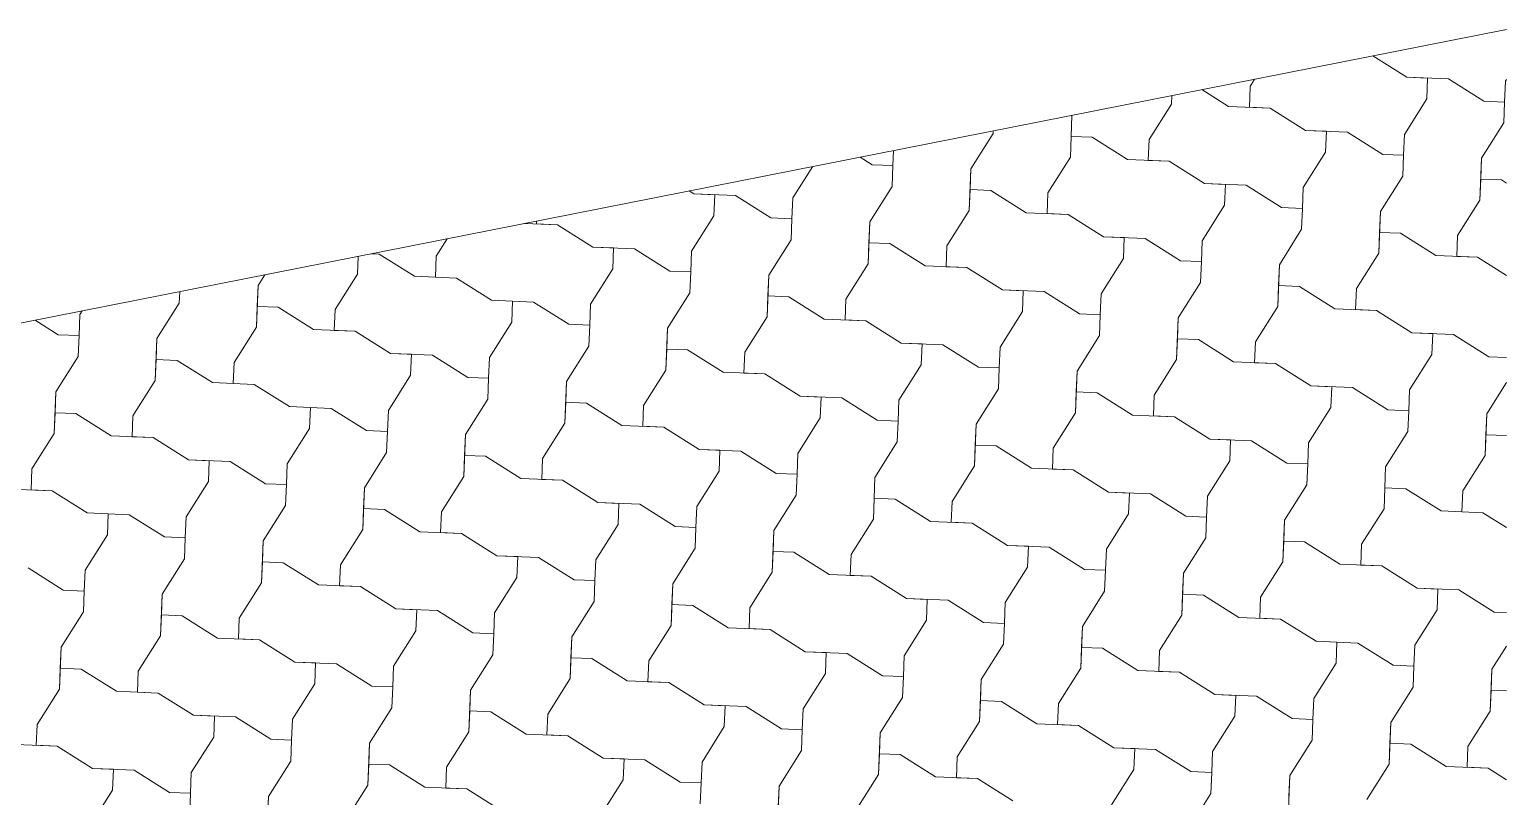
# Model space of a CAD drawing. Header units: metres. Extents: x -111189 to -108577, y -72951 to -72647.
# Drawn here: x -110662.089 to -110660.26, y -72940.274 to -72939.325 of the extents above; entities that cross this region are included whole.
import ezdxf

# ---------------------------------------------------------------- set-up
doc = ezdxf.new("R2010")
doc.units = ezdxf.units.M
doc.header["$MEASUREMENT"] = 0
doc.set_wipeout_variables(frame=1)
doc.linetypes.add('Dot & Dashed', pattern=[0.670278, 0.3175, -0.176389, 0, -0.176389])
doc.linetypes.add('Wipeout_Contour', pattern=[1, 0, -1])
doc.layers.add('Muro Não Confinante - MNC1_1_0', color=7, linetype='Continuous')
doc.layers.add('Muro Não Confinante - MNC1_1_02 - PASSEIOS', color=7, linetype='Continuous')

# ---------------------------------------------------------------- blocks, each defined once
blk = doc.blocks.new('*X143', base_point=(-110694.4627, -72968.689))
at = {"layer": 'Muro Não Confinante - MNC1_1_02 - PASSEIOS', "color": 253, "linetype": 'Continuous', "lineweight": 9, "ltscale": 1000}
for p, q in [((-110660.4252, -72939.3572), (-110660.3834, -72939.3835)), ((-110660.4252, -72939.3572), (-110660.3834, -72939.3835)), ((-110660.5772, -72939.3948), (-110660.5717, -72939.3861)), ((-110660.5772, -72939.3948), (-110660.5717, -72939.3861)), ((-110660.3834, -72939.3835), (-110660.3576, -72939.3845)), ((-110660.3834, -72939.3835), (-110660.3317, -72939.3856)), ((-110660.3586, -72939.4104), (-110660.3576, -72939.3845)), ((-110660.3317, -72939.3856), (-110660.2879, -72939.4132)), ((-110660.261, -72939.3884), (-110660.2621, -72939.4142)), ((-110660.261, -72939.3884), (-110660.2599, -72939.3865)), ((-110660.6748, -72939.4168), (-110660.6743, -72939.4063)), ((-110660.6748, -72939.4168), (-110660.6743, -72939.4063)), ((-110660.6369, -72939.3989), (-110660.6041, -72939.4196)), ((-110660.5772, -72939.3948), (-110660.5782, -72939.4207)), ((-110660.5772, -72939.3948), (-110660.5782, -72939.4207)), ((-110660.7024, -72939.4606), (-110660.6748, -72939.4168)), ((-110660.7024, -72939.4606), (-110660.6748, -72939.4168)), ((-110660.6041, -72939.4196), (-110660.5524, -72939.4217)), ((-110660.5524, -72939.4217), (-110660.5782, -72939.4207)), ((-110660.5524, -72939.4217), (-110660.5086, -72939.4493)), ((-110660.5524, -72939.4217), (-110660.5086, -72939.4493)), ((-110660.3862, -72939.4542), (-110660.3586, -72939.4104)), ((-110660.2879, -72939.4132), (-110660.2621, -72939.4142)), ((-110660.2631, -72939.4401), (-110660.2621, -72939.4142)), ((-110660.2631, -72939.4401), (-110660.2621, -72939.4142)), ((-110660.7999, -72939.4826), (-110660.7979, -72939.4309)), ((-110660.7979, -72939.4309), (-110660.7989, -72939.4568)), ((-110660.7979, -72939.4309), (-110660.7978, -72939.4307)), ((-110660.7979, -72939.4309), (-110660.7978, -72939.4307)), ((-110660.2907, -72939.4838), (-110660.2631, -72939.4401)), ((-110660.2907, -72939.4838), (-110660.2631, -72939.4401)), ((-110660.9231, -72939.4967), (-110660.8954, -72939.453)), ((-110660.9231, -72939.4967), (-110660.8954, -72939.453)), ((-110660.8954, -72939.453), (-110660.8953, -72939.45)), ((-110660.8954, -72939.453), (-110660.8953, -72939.45)), ((-110660.7999, -72939.4826), (-110660.7989, -72939.4568)), ((-110660.773, -72939.4578), (-110660.7989, -72939.4568)), ((-110660.773, -72939.4578), (-110660.7293, -72939.4854)), ((-110660.7024, -72939.4606), (-110660.7034, -72939.4865)), ((-110660.7024, -72939.4606), (-110660.7034, -72939.4865)), ((-110660.5086, -72939.4493), (-110660.4827, -72939.4503)), ((-110660.5086, -72939.4493), (-110660.4569, -72939.4514)), ((-110660.4838, -72939.4762), (-110660.4827, -72939.4503)), ((-110660.4569, -72939.4514), (-110660.4131, -72939.479)), ((-110660.3862, -72939.4542), (-110660.3873, -72939.48)), ((-110661.0602, -72939.4825), (-110661.0454, -72939.4919)), ((-110661.0188, -72939.4744), (-110661.0196, -72939.4929)), ((-110660.8276, -72939.5264), (-110660.7999, -72939.4826)), ((-110660.8276, -72939.5264), (-110660.7999, -72939.4826)), ((-110660.5114, -72939.52), (-110660.4838, -72939.4762)), ((-110660.4131, -72939.479), (-110660.3873, -72939.48)), ((-110660.3883, -72939.5059), (-110660.3873, -72939.48)), ((-110660.3883, -72939.5059), (-110660.3873, -72939.48)), ((-110661.1437, -72939.5328), (-110661.1193, -72939.4942)), ((-110661.0454, -72939.4919), (-110661.0196, -72939.4929)), ((-110661.0206, -72939.5188), (-110661.0196, -72939.4929)), ((-110661.0206, -72939.5188), (-110661.0196, -72939.4929)), ((-110660.9251, -72939.5484), (-110660.9231, -72939.4967)), ((-110660.9231, -72939.4967), (-110660.9241, -72939.5226)), ((-110660.7293, -72939.4854), (-110660.6776, -72939.4875)), ((-110660.6776, -72939.4875), (-110660.7034, -72939.4865)), ((-110660.6776, -72939.4875), (-110660.6338, -72939.5151)), ((-110660.6776, -72939.4875), (-110660.6338, -72939.5151)), ((-110660.2928, -72939.5356), (-110660.2907, -72939.4838)), ((-110660.2907, -72939.4838), (-110660.2918, -72939.5097)), ((-110661.0482, -72939.5625), (-110661.0206, -72939.5188)), ((-110661.0482, -72939.5625), (-110661.0206, -72939.5188)), ((-110660.6338, -72939.5151), (-110660.6079, -72939.5161)), ((-110660.6338, -72939.5151), (-110660.5821, -72939.5172)), ((-110660.6089, -72939.542), (-110660.6079, -72939.5161)), ((-110660.5821, -72939.5172), (-110660.5383, -72939.5448)), ((-110660.4159, -72939.5497), (-110660.3883, -72939.5059)), ((-110660.4159, -72939.5497), (-110660.3883, -72939.5059)), ((-110660.2928, -72939.5356), (-110660.2918, -72939.5097)), ((-110660.2659, -72939.5107), (-110660.2918, -72939.5097)), ((-110660.2659, -72939.5107), (-110660.2599, -72939.5145)), ((-110661.2719, -72939.5243), (-110661.2661, -72939.528)), ((-110661.2719, -72939.5243), (-110661.2661, -72939.528)), ((-110661.2661, -72939.528), (-110661.2402, -72939.529)), ((-110661.2661, -72939.528), (-110661.2144, -72939.53)), ((-110661.2413, -72939.5549), (-110661.2402, -72939.529)), ((-110661.2144, -72939.53), (-110661.1706, -72939.5577)), ((-110661.1437, -72939.5328), (-110661.1448, -72939.5587)), ((-110660.9251, -72939.5484), (-110660.9241, -72939.5226)), ((-110660.8982, -72939.5236), (-110660.9241, -72939.5226)), ((-110660.8982, -72939.5236), (-110660.8545, -72939.5512)), ((-110660.8276, -72939.5264), (-110660.8286, -72939.5523)), ((-110660.8276, -72939.5264), (-110660.8286, -72939.5523)), ((-110660.5114, -72939.52), (-110660.5124, -72939.5458)), ((-110660.3204, -72939.5793), (-110660.2928, -72939.5356)), ((-110660.3204, -72939.5793), (-110660.2928, -72939.5356)), ((-110661.2689, -72939.5987), (-110661.2413, -72939.5549)), ((-110660.9527, -72939.5922), (-110660.9251, -72939.5484)), ((-110660.9527, -72939.5922), (-110660.9251, -72939.5484)), ((-110660.8545, -72939.5512), (-110660.8027, -72939.5533)), ((-110660.8027, -72939.5533), (-110660.8286, -72939.5523)), ((-110660.8027, -72939.5533), (-110660.759, -72939.5809)), ((-110660.8027, -72939.5533), (-110660.759, -72939.5809)), ((-110660.6366, -72939.5858), (-110660.6089, -72939.542)), ((-110660.5383, -72939.5448), (-110660.5124, -72939.5458)), ((-110660.5135, -72939.5717), (-110660.5124, -72939.5458)), ((-110660.5135, -72939.5717), (-110660.5124, -72939.5458)), ((-110660.418, -72939.6014), (-110660.4159, -72939.5497)), ((-110660.4159, -72939.5497), (-110660.4169, -72939.5755)), ((-110661.4757, -72939.5646), (-110661.4351, -72939.5662)), ((-110661.4608, -72939.5616), (-110661.4609, -72939.5651)), ((-110661.4608, -72939.5616), (-110661.4609, -72939.5651)), ((-110661.4351, -72939.5662), (-110661.4609, -72939.5651)), ((-110661.4351, -72939.5662), (-110661.3913, -72939.5938)), ((-110661.4351, -72939.5662), (-110661.3913, -72939.5938)), ((-110661.1706, -72939.5577), (-110661.1448, -72939.5587)), ((-110661.1458, -72939.5846), (-110661.1448, -72939.5587)), ((-110661.1458, -72939.5846), (-110661.1448, -72939.5587)), ((-110661.0503, -72939.6143), (-110661.0482, -72939.5625)), ((-110661.0482, -72939.5625), (-110661.0493, -72939.5884)), ((-110660.5411, -72939.6155), (-110660.5135, -72939.5717)), ((-110660.5411, -72939.6155), (-110660.5135, -72939.5717)), ((-110661.5851, -72939.6051), (-110661.5714, -72939.5835)), ((-110661.5851, -72939.6051), (-110661.5714, -72939.5835)), ((-110661.1734, -72939.6283), (-110661.1458, -72939.5846)), ((-110661.1734, -72939.6283), (-110661.1458, -72939.5846)), ((-110661.0503, -72939.6143), (-110661.0493, -72939.5884)), ((-110661.0234, -72939.5894), (-110661.0493, -72939.5884)), ((-110661.0234, -72939.5894), (-110660.9796, -72939.6171)), ((-110660.9527, -72939.5922), (-110660.9538, -72939.6181)), ((-110660.9527, -72939.5922), (-110660.9538, -72939.6181)), ((-110660.759, -72939.5809), (-110660.7331, -72939.582)), ((-110660.759, -72939.5809), (-110660.7072, -72939.583)), ((-110660.7341, -72939.6078), (-110660.7331, -72939.582)), ((-110660.7072, -72939.583), (-110660.6635, -72939.6106)), ((-110660.6366, -72939.5858), (-110660.6376, -72939.6116)), ((-110660.418, -72939.6014), (-110660.4169, -72939.5755)), ((-110660.3911, -72939.5765), (-110660.4169, -72939.5755)), ((-110660.3911, -72939.5765), (-110660.3473, -72939.6042)), ((-110660.3204, -72939.5793), (-110660.3214, -72939.6052)), ((-110660.3204, -72939.5793), (-110660.3214, -72939.6052)), ((-110661.6826, -72939.6271), (-110661.6817, -72939.6052)), ((-110661.6826, -72939.6271), (-110661.6817, -72939.6052)), ((-110661.6557, -72939.6023), (-110661.6649, -72939.6019)), ((-110661.6557, -72939.6023), (-110661.612, -72939.6299)), ((-110661.5851, -72939.6051), (-110661.5861, -72939.631)), ((-110661.5851, -72939.6051), (-110661.5861, -72939.631)), ((-110661.3913, -72939.5938), (-110661.3654, -72939.5948)), ((-110661.3913, -72939.5938), (-110661.3396, -72939.5959)), ((-110661.3664, -72939.6207), (-110661.3654, -72939.5948)), ((-110661.3396, -72939.5959), (-110661.2958, -72939.6235)), ((-110661.2689, -72939.5987), (-110661.2699, -72939.6245)), ((-110660.7618, -72939.6516), (-110660.7341, -72939.6078)), ((-110660.6635, -72939.6106), (-110660.6376, -72939.6116)), ((-110660.4456, -72939.6451), (-110660.418, -72939.6014)), ((-110660.4456, -72939.6451), (-110660.418, -72939.6014)), ((-110660.3473, -72939.6042), (-110660.2956, -72939.6062)), ((-110660.2956, -72939.6062), (-110660.3214, -72939.6052)), ((-110660.2956, -72939.6062), (-110660.2599, -72939.6288)), ((-110660.2956, -72939.6062), (-110660.2599, -72939.6288)), ((-110661.8057, -72939.6412), (-110661.7975, -72939.6281)), ((-110661.8057, -72939.6412), (-110661.7975, -72939.6281)), ((-110661.7102, -72939.6709), (-110661.6826, -72939.6271)), ((-110661.7102, -72939.6709), (-110661.6826, -72939.6271)), ((-110661.3941, -72939.6645), (-110661.3664, -72939.6207)), ((-110661.2958, -72939.6235), (-110661.2699, -72939.6245)), ((-110661.271, -72939.6504), (-110661.2699, -72939.6245)), ((-110661.271, -72939.6504), (-110661.2699, -72939.6245)), ((-110661.1755, -72939.6801), (-110661.1734, -72939.6283)), ((-110661.1734, -72939.6283), (-110661.1744, -72939.6542)), ((-110661.0779, -72939.658), (-110661.0503, -72939.6143)), ((-110661.0779, -72939.658), (-110661.0503, -72939.6143)), ((-110660.9796, -72939.6171), (-110660.9279, -72939.6191)), ((-110660.9279, -72939.6191), (-110660.9538, -72939.6181)), ((-110660.9279, -72939.6191), (-110660.8841, -72939.6467)), ((-110660.9279, -72939.6191), (-110660.8841, -72939.6467)), ((-110660.6386, -72939.6375), (-110660.6376, -72939.6116)), ((-110660.6386, -72939.6375), (-110660.6376, -72939.6116)), ((-110660.5431, -72939.6672), (-110660.5411, -72939.6155)), ((-110660.5411, -72939.6155), (-110660.5421, -72939.6413)), ((-110661.8078, -72939.6929), (-110661.8057, -72939.6412)), ((-110661.8057, -72939.6412), (-110661.8068, -72939.6671)), ((-110661.612, -72939.6299), (-110661.5602, -72939.632)), ((-110661.5602, -72939.632), (-110661.5861, -72939.631)), ((-110661.5602, -72939.632), (-110661.5165, -72939.6596)), ((-110661.5602, -72939.632), (-110661.5165, -72939.6596)), ((-110660.8841, -72939.6467), (-110660.8583, -72939.6478)), ((-110660.8841, -72939.6467), (-110660.8324, -72939.6488)), ((-110660.8593, -72939.6736), (-110660.8583, -72939.6478)), ((-110660.6663, -72939.6813), (-110660.6386, -72939.6375)), ((-110660.6663, -72939.6813), (-110660.6386, -72939.6375)), ((-110660.5431, -72939.6672), (-110660.5421, -72939.6413)), ((-110660.5163, -72939.6423), (-110660.5421, -72939.6413)), ((-110660.5163, -72939.6423), (-110660.4725, -72939.67)), ((-110660.4456, -72939.6451), (-110660.4466, -72939.671)), ((-110660.4456, -72939.6451), (-110660.4466, -72939.671)), ((-110661.9309, -72939.707), (-110661.9033, -72939.6632)), ((-110661.9309, -72939.707), (-110661.9033, -72939.6632)), ((-110661.9033, -72939.6632), (-110661.9027, -72939.6489)), ((-110661.9033, -72939.6632), (-110661.9027, -72939.6489)), ((-110661.5165, -72939.6596), (-110661.4906, -72939.6606)), ((-110661.5165, -72939.6596), (-110661.4647, -72939.6617)), ((-110661.4916, -72939.6865), (-110661.4906, -72939.6606)), ((-110661.4647, -72939.6617), (-110661.421, -72939.6893)), ((-110661.3941, -72939.6645), (-110661.3951, -72939.6903)), ((-110661.2986, -72939.6941), (-110661.271, -72939.6504)), ((-110661.2986, -72939.6941), (-110661.271, -72939.6504)), ((-110661.1755, -72939.6801), (-110661.1744, -72939.6542)), ((-110661.1486, -72939.6552), (-110661.1744, -72939.6542)), ((-110661.1486, -72939.6552), (-110661.1048, -72939.6829)), ((-110661.0779, -72939.658), (-110661.0789, -72939.6839)), ((-110661.0779, -72939.658), (-110661.0789, -72939.6839)), ((-110660.8324, -72939.6488), (-110660.7886, -72939.6764)), ((-110660.7618, -72939.6516), (-110660.7628, -72939.6774)), ((-110662.0817, -72939.6842), (-110662.0533, -72939.7022)), ((-110662.0264, -72939.6773), (-110662.0274, -72939.7032)), ((-110662.0264, -72939.6773), (-110662.0235, -72939.6727)), ((-110661.8078, -72939.6929), (-110661.8068, -72939.6671)), ((-110661.7809, -72939.6681), (-110661.8068, -72939.6671)), ((-110661.7809, -72939.6681), (-110661.7371, -72939.6957)), ((-110661.7102, -72939.6709), (-110661.7113, -72939.6968)), ((-110661.7102, -72939.6709), (-110661.7113, -72939.6968)), ((-110661.2031, -72939.7238), (-110661.1755, -72939.6801)), ((-110661.2031, -72939.7238), (-110661.1755, -72939.6801)), ((-110661.1048, -72939.6829), (-110661.0531, -72939.6849)), ((-110661.0531, -72939.6849), (-110661.0789, -72939.6839)), ((-110660.8869, -72939.7174), (-110660.8593, -72939.6736)), ((-110660.7886, -72939.6764), (-110660.7628, -72939.6774)), ((-110660.7638, -72939.7033), (-110660.7628, -72939.6774)), ((-110660.7638, -72939.7033), (-110660.7628, -72939.6774)), ((-110660.6683, -72939.733), (-110660.6663, -72939.6813)), ((-110660.6663, -72939.6813), (-110660.6673, -72939.7071)), ((-110660.5708, -72939.711), (-110660.5431, -72939.6672)), ((-110660.5708, -72939.711), (-110660.5431, -72939.6672)), ((-110660.4725, -72939.67), (-110660.4208, -72939.672)), ((-110660.4208, -72939.672), (-110660.4466, -72939.671)), ((-110660.4208, -72939.672), (-110660.377, -72939.6997)), ((-110660.4208, -72939.672), (-110660.377, -72939.6997)), ((-110662.0533, -72939.7022), (-110662.0274, -72939.7032)), ((-110661.8354, -72939.7367), (-110661.8078, -72939.6929)), ((-110661.8354, -72939.7367), (-110661.8078, -72939.6929)), ((-110661.7371, -72939.6957), (-110661.6854, -72939.6978)), ((-110661.6854, -72939.6978), (-110661.7113, -72939.6968)), ((-110661.6854, -72939.6978), (-110661.6416, -72939.7254)), ((-110661.6854, -72939.6978), (-110661.6416, -72939.7254)), ((-110661.5193, -72939.7303), (-110661.4916, -72939.6865)), ((-110661.421, -72939.6893), (-110661.3951, -72939.6903)), ((-110661.3961, -72939.7162), (-110661.3951, -72939.6903)), ((-110661.3961, -72939.7162), (-110661.3951, -72939.6903)), ((-110661.3006, -72939.7459), (-110661.2986, -72939.6941)), ((-110661.2986, -72939.6941), (-110661.2996, -72939.72)), ((-110661.0531, -72939.6849), (-110661.0093, -72939.7125)), ((-110661.0531, -72939.6849), (-110661.0093, -72939.7125)), ((-110660.377, -72939.6997), (-110660.3511, -72939.7007)), ((-110660.377, -72939.6997), (-110660.3253, -72939.7017)), ((-110660.3522, -72939.7266), (-110660.3511, -72939.7007)), ((-110660.3253, -72939.7017), (-110660.2815, -72939.7294)), ((-110662.0285, -72939.7291), (-110662.0274, -72939.7032)), ((-110662.0285, -72939.7291), (-110662.0274, -72939.7032)), ((-110661.933, -72939.7587), (-110661.9309, -72939.707)), ((-110661.9309, -72939.707), (-110661.9319, -72939.7329)), ((-110661.4238, -72939.76), (-110661.3961, -72939.7162)), ((-110661.4238, -72939.76), (-110661.3961, -72939.7162)), ((-110661.3006, -72939.7459), (-110661.2996, -72939.72)), ((-110661.2738, -72939.721), (-110661.2996, -72939.72)), ((-110661.0093, -72939.7125), (-110660.9835, -72939.7136)), ((-110661.0093, -72939.7125), (-110660.9576, -72939.7146)), ((-110660.9845, -72939.7394), (-110660.9835, -72939.7136)), ((-110660.9576, -72939.7146), (-110660.9138, -72939.7422)), ((-110660.8869, -72939.7174), (-110660.888, -72939.7433)), ((-110660.7914, -72939.7471), (-110660.7638, -72939.7033)), ((-110660.7914, -72939.7471), (-110660.7638, -72939.7033)), ((-110660.6683, -72939.733), (-110660.6673, -72939.7071)), ((-110660.6414, -72939.7082), (-110660.6673, -72939.7071)), ((-110660.6414, -72939.7082), (-110660.5977, -72939.7358)), ((-110660.5708, -72939.711), (-110660.5718, -72939.7368)), ((-110660.5708, -72939.711), (-110660.5718, -72939.7368)), ((-110662.0561, -72939.7728), (-110662.0285, -72939.7291)), ((-110662.0561, -72939.7728), (-110662.0285, -72939.7291)), ((-110661.933, -72939.7587), (-110661.9319, -72939.7329)), ((-110661.9061, -72939.7339), (-110661.9319, -72939.7329)), ((-110661.9061, -72939.7339), (-110661.8623, -72939.7615)), ((-110661.8354, -72939.7367), (-110661.8364, -72939.7626)), ((-110661.8354, -72939.7367), (-110661.8364, -72939.7626)), ((-110661.6416, -72939.7254), (-110661.6158, -72939.7264)), ((-110661.6416, -72939.7254), (-110661.5899, -72939.7275)), ((-110661.6168, -72939.7523), (-110661.6158, -72939.7264)), ((-110661.5899, -72939.7275), (-110661.5461, -72939.7551)), ((-110661.5193, -72939.7303), (-110661.5203, -72939.7561)), ((-110661.2738, -72939.721), (-110661.23, -72939.7487)), ((-110661.2031, -72939.7238), (-110661.2041, -72939.7497)), ((-110661.2031, -72939.7238), (-110661.2041, -72939.7497)), ((-110660.696, -72939.7768), (-110660.6683, -72939.733)), ((-110660.696, -72939.7768), (-110660.6683, -72939.733)), ((-110660.5977, -72939.7358), (-110660.5459, -72939.7378)), ((-110660.5459, -72939.7378), (-110660.5718, -72939.7368)), ((-110660.5459, -72939.7378), (-110660.5022, -72939.7655)), ((-110660.5459, -72939.7378), (-110660.5022, -72939.7655)), ((-110660.3798, -72939.7703), (-110660.3522, -72939.7266)), ((-110660.2815, -72939.7294), (-110660.2599, -72939.7302)), ((-110661.6444, -72939.7961), (-110661.6168, -72939.7523)), ((-110661.5461, -72939.7551), (-110661.5203, -72939.7561)), ((-110661.5213, -72939.782), (-110661.5203, -72939.7561)), ((-110661.5213, -72939.782), (-110661.5203, -72939.7561)), ((-110661.3283, -72939.7896), (-110661.3006, -72939.7459)), ((-110661.3283, -72939.7896), (-110661.3006, -72939.7459)), ((-110661.23, -72939.7487), (-110661.1783, -72939.7507)), ((-110661.1783, -72939.7507), (-110661.2041, -72939.7497)), ((-110661.1783, -72939.7507), (-110661.1345, -72939.7784)), ((-110661.1783, -72939.7507), (-110661.1345, -72939.7784)), ((-110661.0121, -72939.7832), (-110660.9845, -72939.7394)), ((-110660.9138, -72939.7422), (-110660.888, -72939.7433)), ((-110660.889, -72939.7691), (-110660.888, -72939.7433)), ((-110660.889, -72939.7691), (-110660.888, -72939.7433)), ((-110660.7935, -72939.7988), (-110660.7914, -72939.7471)), ((-110660.7914, -72939.7471), (-110660.7925, -72939.7729)), ((-110662.0581, -72939.8245), (-110662.0561, -72939.7728)), ((-110662.0561, -72939.7728), (-110662.0571, -72939.7987)), ((-110661.9606, -72939.8025), (-110661.933, -72939.7587)), ((-110661.9606, -72939.8025), (-110661.933, -72939.7587)), ((-110661.8623, -72939.7615), (-110661.8106, -72939.7636)), ((-110661.8106, -72939.7636), (-110661.8364, -72939.7626)), ((-110661.8106, -72939.7636), (-110661.7668, -72939.7912)), ((-110661.8106, -72939.7636), (-110661.7668, -72939.7912)), ((-110661.4258, -72939.8117), (-110661.4238, -72939.76)), ((-110661.4238, -72939.76), (-110661.4248, -72939.7858)), ((-110660.9166, -72939.8129), (-110660.889, -72939.7691)), ((-110660.9166, -72939.8129), (-110660.889, -72939.7691)), ((-110660.7935, -72939.7988), (-110660.7925, -72939.7729)), ((-110660.7666, -72939.774), (-110660.7925, -72939.7729)), ((-110660.7666, -72939.774), (-110660.7228, -72939.8016)), ((-110660.5022, -72939.7655), (-110660.4763, -72939.7665)), ((-110660.5022, -72939.7655), (-110660.4504, -72939.7675)), ((-110660.4773, -72939.7924), (-110660.4763, -72939.7665)), ((-110660.4504, -72939.7675), (-110660.4067, -72939.7952)), ((-110660.3798, -72939.7703), (-110660.3808, -72939.7962)), ((-110660.2843, -72939.8), (-110660.2599, -72939.7613)), ((-110660.2843, -72939.8), (-110660.2599, -72939.7613)), ((-110661.7668, -72939.7912), (-110661.741, -72939.7923)), ((-110661.7668, -72939.7912), (-110661.7151, -72939.7933)), ((-110661.742, -72939.8181), (-110661.741, -72939.7923)), ((-110661.7151, -72939.7933), (-110661.6713, -72939.8209)), ((-110661.5489, -72939.8258), (-110661.5213, -72939.782)), ((-110661.5489, -72939.8258), (-110661.5213, -72939.782)), ((-110661.4258, -72939.8117), (-110661.4248, -72939.7858)), ((-110661.3989, -72939.7868), (-110661.4248, -72939.7858)), ((-110661.3989, -72939.7868), (-110661.3552, -72939.8145)), ((-110661.3283, -72939.7896), (-110661.3293, -72939.8155)), ((-110661.3283, -72939.7896), (-110661.3293, -72939.8155)), ((-110661.1345, -72939.7784), (-110661.1086, -72939.7794)), ((-110661.1345, -72939.7784), (-110661.0828, -72939.7804)), ((-110661.1097, -72939.8052), (-110661.1086, -72939.7794)), ((-110661.0828, -72939.7804), (-110661.039, -72939.808)), ((-110661.0121, -72939.7832), (-110661.0131, -72939.8091)), ((-110660.696, -72939.7768), (-110660.697, -72939.8026)), ((-110660.696, -72939.7768), (-110660.697, -72939.8026)), ((-110660.505, -72939.8361), (-110660.4773, -72939.7924)), ((-110662.0581, -72939.8245), (-110662.0571, -72939.7987)), ((-110662.0313, -72939.7997), (-110662.0571, -72939.7987)), ((-110662.0313, -72939.7997), (-110661.9875, -72939.8273)), ((-110661.9606, -72939.8025), (-110661.9616, -72939.8284)), ((-110661.9606, -72939.8025), (-110661.9616, -72939.8284)), ((-110661.6444, -72939.7961), (-110661.6455, -72939.8219)), ((-110661.4535, -72939.8554), (-110661.4258, -72939.8117)), ((-110661.4535, -72939.8554), (-110661.4258, -72939.8117)), ((-110661.1373, -72939.849), (-110661.1097, -72939.8052)), ((-110661.039, -72939.808), (-110661.0131, -72939.8091)), ((-110661.0142, -72939.8349), (-110661.0131, -72939.8091)), ((-110661.0142, -72939.8349), (-110661.0131, -72939.8091)), ((-110660.8211, -72939.8426), (-110660.7935, -72939.7988)), ((-110660.8211, -72939.8426), (-110660.7935, -72939.7988)), ((-110660.7228, -72939.8016), (-110660.6711, -72939.8036)), ((-110660.6711, -72939.8036), (-110660.697, -72939.8026)), ((-110660.6711, -72939.8036), (-110660.6273, -72939.8313)), ((-110660.6711, -72939.8036), (-110660.6273, -72939.8313)), ((-110660.4067, -72939.7952), (-110660.3808, -72939.7962)), ((-110660.3818, -72939.822), (-110660.3808, -72939.7962)), ((-110660.3818, -72939.822), (-110660.3808, -72939.7962)), ((-110660.2863, -72939.8517), (-110660.2843, -72939.8)), ((-110660.2843, -72939.8), (-110660.2853, -72939.8259)), ((-110662.0858, -72939.8683), (-110662.0581, -72939.8245)), ((-110662.0858, -72939.8683), (-110662.0581, -72939.8245)), ((-110661.9875, -72939.8273), (-110661.9358, -72939.8294)), ((-110661.9358, -72939.8294), (-110661.9616, -72939.8284)), ((-110661.9358, -72939.8294), (-110661.892, -72939.857)), ((-110661.9358, -72939.8294), (-110661.892, -72939.857)), ((-110661.7696, -72939.8619), (-110661.742, -72939.8181)), ((-110661.6713, -72939.8209), (-110661.6455, -72939.8219)), ((-110661.6465, -72939.8478), (-110661.6455, -72939.8219)), ((-110661.6465, -72939.8478), (-110661.6455, -72939.8219)), ((-110661.551, -72939.8775), (-110661.5489, -72939.8258)), ((-110661.5489, -72939.8258), (-110661.55, -72939.8516)), ((-110661.3552, -72939.8145), (-110661.3034, -72939.8165)), ((-110661.3034, -72939.8165), (-110661.3293, -72939.8155)), ((-110661.3034, -72939.8165), (-110661.2597, -72939.8442)), ((-110661.3034, -72939.8165), (-110661.2597, -72939.8442)), ((-110660.9187, -72939.8646), (-110660.9166, -72939.8129)), ((-110660.9166, -72939.8129), (-110660.9176, -72939.8387)), ((-110660.4095, -72939.8658), (-110660.3818, -72939.822)), ((-110660.4095, -72939.8658), (-110660.3818, -72939.822)), ((-110660.2863, -72939.8517), (-110660.2853, -72939.8259)), ((-110660.2599, -72939.8269), (-110660.2853, -72939.8259)), ((-110661.6741, -72939.8916), (-110661.6465, -72939.8478)), ((-110661.6741, -72939.8916), (-110661.6465, -72939.8478)), ((-110661.2597, -72939.8442), (-110661.2338, -72939.8452)), ((-110661.2597, -72939.8442), (-110661.2079, -72939.8462)), ((-110661.2348, -72939.871), (-110661.2338, -72939.8452)), ((-110661.2079, -72939.8462), (-110661.1642, -72939.8738)), ((-110661.0418, -72939.8787), (-110661.0142, -72939.8349)), ((-110661.0418, -72939.8787), (-110661.0142, -72939.8349)), ((-110660.9187, -72939.8646), (-110660.9176, -72939.8387)), ((-110660.8918, -72939.8398), (-110660.9176, -72939.8387)), ((-110660.8918, -72939.8398), (-110660.848, -72939.8674)), ((-110660.8211, -72939.8426), (-110660.8222, -72939.8684)), ((-110660.8211, -72939.8426), (-110660.8222, -72939.8684)), ((-110660.6273, -72939.8313), (-110660.6015, -72939.8323)), ((-110660.6273, -72939.8313), (-110660.5756, -72939.8333)), ((-110660.6025, -72939.8582), (-110660.6015, -72939.8323)), ((-110660.5756, -72939.8333), (-110660.5319, -72939.861)), ((-110660.505, -72939.8361), (-110660.506, -72939.862)), ((-110661.892, -72939.857), (-110661.8661, -72939.8581)), ((-110661.892, -72939.857), (-110661.8403, -72939.8591)), ((-110661.8672, -72939.8839), (-110661.8661, -72939.8581)), ((-110661.8403, -72939.8591), (-110661.7965, -72939.8867)), ((-110661.7696, -72939.8619), (-110661.7706, -72939.8877)), ((-110661.551, -72939.8775), (-110661.55, -72939.8516)), ((-110661.5241, -72939.8526), (-110661.55, -72939.8516)), ((-110661.5241, -72939.8526), (-110661.4803, -72939.8803)), ((-110661.4535, -72939.8554), (-110661.4545, -72939.8813)), ((-110661.4535, -72939.8554), (-110661.4545, -72939.8813)), ((-110661.1373, -72939.849), (-110661.1383, -72939.8749)), ((-110660.9463, -72939.9084), (-110660.9187, -72939.8646)), ((-110660.9463, -72939.9084), (-110660.9187, -72939.8646)), ((-110660.6301, -72939.9019), (-110660.6025, -72939.8582)), ((-110660.5319, -72939.861), (-110660.506, -72939.862)), ((-110660.507, -72939.8879), (-110660.506, -72939.862)), ((-110660.507, -72939.8879), (-110660.506, -72939.862)), ((-110660.4115, -72939.9175), (-110660.4095, -72939.8658)), ((-110660.4095, -72939.8658), (-110660.4105, -72939.8917)), ((-110660.314, -72939.8955), (-110660.2863, -72939.8517)), ((-110660.314, -72939.8955), (-110660.2863, -72939.8517)), ((-110662.0858, -72939.8683), (-110662.0868, -72939.8942)), ((-110662.0858, -72939.8683), (-110662.0868, -72939.8942)), ((-110661.8948, -72939.9277), (-110661.8672, -72939.8839)), ((-110661.5786, -72939.9213), (-110661.551, -72939.8775)), ((-110661.5786, -72939.9213), (-110661.551, -72939.8775)), ((-110661.4803, -72939.8803), (-110661.4286, -72939.8823)), ((-110661.4286, -72939.8823), (-110661.4545, -72939.8813)), ((-110661.4286, -72939.8823), (-110661.3848, -72939.91)), ((-110661.4286, -72939.8823), (-110661.3848, -72939.91)), ((-110661.2625, -72939.9148), (-110661.2348, -72939.871)), ((-110661.1642, -72939.8738), (-110661.1383, -72939.8749)), ((-110661.1393, -72939.9007), (-110661.1383, -72939.8749)), ((-110661.1393, -72939.9007), (-110661.1383, -72939.8749)), ((-110661.0438, -72939.9304), (-110661.0418, -72939.8787)), ((-110661.0418, -72939.8787), (-110661.0428, -72939.9046)), ((-110660.848, -72939.8674), (-110660.7963, -72939.8695)), ((-110660.7963, -72939.8695), (-110660.8222, -72939.8684)), ((-110660.7963, -72939.8695), (-110660.7525, -72939.8971)), ((-110660.7963, -72939.8695), (-110660.7525, -72939.8971)), ((-110662.1127, -72939.8932), (-110662.0609, -72939.8952)), ((-110662.0609, -72939.8952), (-110662.0868, -72939.8942)), ((-110662.0609, -72939.8952), (-110662.0172, -72939.9228)), ((-110662.0609, -72939.8952), (-110662.0172, -72939.9228)), ((-110661.7965, -72939.8867), (-110661.7706, -72939.8877)), ((-110661.7717, -72939.9136), (-110661.7706, -72939.8877)), ((-110661.7717, -72939.9136), (-110661.7706, -72939.8877)), ((-110661.6762, -72939.9433), (-110661.6741, -72939.8916)), ((-110661.6741, -72939.8916), (-110661.6751, -72939.9174)), ((-110661.167, -72939.9445), (-110661.1393, -72939.9007)), ((-110661.167, -72939.9445), (-110661.1393, -72939.9007)), ((-110660.7525, -72939.8971), (-110660.7267, -72939.8981)), ((-110660.7525, -72939.8971), (-110660.7008, -72939.8991)), ((-110660.7277, -72939.924), (-110660.7267, -72939.8981)), ((-110660.7008, -72939.8991), (-110660.657, -72939.9268)), ((-110660.6301, -72939.9019), (-110660.6312, -72939.9278)), ((-110660.5347, -72939.9316), (-110660.507, -72939.8879)), ((-110660.5347, -72939.9316), (-110660.507, -72939.8879)), ((-110660.4115, -72939.9175), (-110660.4105, -72939.8917)), ((-110660.3846, -72939.8927), (-110660.4105, -72939.8917)), ((-110660.3846, -72939.8927), (-110660.3409, -72939.9203)), ((-110660.314, -72939.8955), (-110660.315, -72939.9214)), ((-110660.314, -72939.8955), (-110660.315, -72939.9214)), ((-110661.7993, -72939.9574), (-110661.7717, -72939.9136)), ((-110661.7993, -72939.9574), (-110661.7717, -72939.9136)), ((-110661.6762, -72939.9433), (-110661.6751, -72939.9174)), ((-110661.6493, -72939.9185), (-110661.6751, -72939.9174)), ((-110661.6493, -72939.9185), (-110661.6055, -72939.9461)), ((-110661.5786, -72939.9213), (-110661.5797, -72939.9471)), ((-110661.5786, -72939.9213), (-110661.5797, -72939.9471)), ((-110661.3848, -72939.91), (-110661.359, -72939.911)), ((-110661.3848, -72939.91), (-110661.3331, -72939.912)), ((-110661.36, -72939.9369), (-110661.359, -72939.911)), ((-110661.3331, -72939.912), (-110661.2894, -72939.9397)), ((-110661.2625, -72939.9148), (-110661.2635, -72939.9407)), ((-110661.0438, -72939.9304), (-110661.0428, -72939.9046)), ((-110661.017, -72939.9056), (-110661.0428, -72939.9046)), ((-110661.017, -72939.9056), (-110660.9732, -72939.9332)), ((-110660.9463, -72939.9084), (-110660.9473, -72939.9342)), ((-110660.9463, -72939.9084), (-110660.9473, -72939.9342)), ((-110660.4392, -72939.9613), (-110660.4115, -72939.9175)), ((-110660.4392, -72939.9613), (-110660.4115, -72939.9175)), ((-110660.3409, -72939.9203), (-110660.2891, -72939.9224)), ((-110660.2891, -72939.9224), (-110660.315, -72939.9214)), ((-110662.0172, -72939.9228), (-110661.9913, -72939.9239)), ((-110662.0172, -72939.9228), (-110661.9654, -72939.9249)), ((-110661.9923, -72939.9497), (-110661.9913, -72939.9239)), ((-110661.9654, -72939.9249), (-110661.9217, -72939.9525)), ((-110661.8948, -72939.9277), (-110661.8958, -72939.9535)), ((-110661.3876, -72939.9806), (-110661.36, -72939.9369)), ((-110661.2894, -72939.9397), (-110661.2635, -72939.9407)), ((-110661.0715, -72939.9742), (-110661.0438, -72939.9304)), ((-110661.0715, -72939.9742), (-110661.0438, -72939.9304)), ((-110660.9732, -72939.9332), (-110660.9215, -72939.9353)), ((-110660.9215, -72939.9353), (-110660.9473, -72939.9342)), ((-110660.9215, -72939.9353), (-110660.8777, -72939.9629)), ((-110660.9215, -72939.9353), (-110660.8777, -72939.9629)), ((-110660.7553, -72939.9677), (-110660.7277, -72939.924)), ((-110660.657, -72939.9268), (-110660.6312, -72939.9278)), ((-110660.6322, -72939.9537), (-110660.6312, -72939.9278)), ((-110660.6322, -72939.9537), (-110660.6312, -72939.9278)), ((-110660.5367, -72939.9833), (-110660.5347, -72939.9316)), ((-110660.5347, -72939.9316), (-110660.5357, -72939.9575)), ((-110660.2891, -72939.9224), (-110660.2599, -72939.9409)), ((-110660.2891, -72939.9224), (-110660.2599, -72939.9409)), ((-110662.02, -72939.9935), (-110661.9923, -72939.9497)), ((-110661.9217, -72939.9525), (-110661.8958, -72939.9535)), ((-110661.8968, -72939.9794), (-110661.8958, -72939.9535)), ((-110661.8968, -72939.9794), (-110661.8958, -72939.9535)), ((-110661.8013, -72940.0091), (-110661.7993, -72939.9574)), ((-110661.7993, -72939.9574), (-110661.8003, -72939.9832)), ((-110661.7038, -72939.9871), (-110661.6762, -72939.9433)), ((-110661.7038, -72939.9871), (-110661.6762, -72939.9433)), ((-110661.6055, -72939.9461), (-110661.5538, -72939.9481)), ((-110661.5538, -72939.9481), (-110661.5797, -72939.9471)), ((-110661.5538, -72939.9481), (-110661.51, -72939.9758)), ((-110661.5538, -72939.9481), (-110661.51, -72939.9758)), ((-110661.2645, -72939.9665), (-110661.2635, -72939.9407)), ((-110661.2645, -72939.9665), (-110661.2635, -72939.9407)), ((-110661.169, -72939.9962), (-110661.167, -72939.9445)), ((-110661.167, -72939.9445), (-110661.168, -72939.9704)), ((-110660.6598, -72939.9974), (-110660.6322, -72939.9537)), ((-110660.6598, -72939.9974), (-110660.6322, -72939.9537)), ((-110660.5367, -72939.9833), (-110660.5357, -72939.9575)), ((-110660.5098, -72939.9585), (-110660.5357, -72939.9575)), ((-110660.5098, -72939.9585), (-110660.466, -72939.9861)), ((-110661.51, -72939.9758), (-110661.4842, -72939.9768)), ((-110661.51, -72939.9758), (-110661.4583, -72939.9778)), ((-110661.4852, -72940.0027), (-110661.4842, -72939.9768)), ((-110661.2922, -72940.0103), (-110661.2645, -72939.9665)), ((-110661.2922, -72940.0103), (-110661.2645, -72939.9665)), ((-110661.169, -72939.9962), (-110661.168, -72939.9704)), ((-110661.1421, -72939.9714), (-110661.168, -72939.9704)), ((-110661.1421, -72939.9714), (-110661.0984, -72939.999)), ((-110661.0715, -72939.9742), (-110661.0725, -72940)), ((-110661.0715, -72939.9742), (-110661.0725, -72940)), ((-110660.8777, -72939.9629), (-110660.8518, -72939.9639)), ((-110660.8777, -72939.9629), (-110660.826, -72939.9649)), ((-110660.8529, -72939.9898), (-110660.8518, -72939.9639)), ((-110660.826, -72939.9649), (-110660.7822, -72939.9926)), ((-110660.7553, -72939.9677), (-110660.7563, -72939.9936)), ((-110660.4392, -72939.9613), (-110660.4402, -72939.9872)), ((-110660.4392, -72939.9613), (-110660.4402, -72939.9872)), ((-110662.0906, -72939.9907), (-110662.0469, -72940.0183)), ((-110662.02, -72939.9935), (-110662.021, -72940.0194)), ((-110661.9245, -72940.0232), (-110661.8968, -72939.9794)), ((-110661.9245, -72940.0232), (-110661.8968, -72939.9794)), ((-110661.8013, -72940.0091), (-110661.8003, -72939.9832)), ((-110661.7745, -72939.9843), (-110661.8003, -72939.9832)), ((-110661.7745, -72939.9843), (-110661.7307, -72940.0119)), ((-110661.7038, -72939.9871), (-110661.7048, -72940.0129)), ((-110661.7038, -72939.9871), (-110661.7048, -72940.0129)), ((-110661.4583, -72939.9778), (-110661.4145, -72940.0055)), ((-110661.3876, -72939.9806), (-110661.3887, -72940.0065)), ((-110660.8805, -72940.0336), (-110660.8529, -72939.9898)), ((-110660.7822, -72939.9926), (-110660.7563, -72939.9936)), ((-110660.7574, -72940.0195), (-110660.7563, -72939.9936)), ((-110660.7574, -72940.0195), (-110660.7563, -72939.9936)), ((-110660.5643, -72940.0271), (-110660.5367, -72939.9833)), ((-110660.5643, -72940.0271), (-110660.5367, -72939.9833)), ((-110660.466, -72939.9861), (-110660.4143, -72939.9882)), ((-110660.4143, -72939.9882), (-110660.4402, -72939.9872)), ((-110660.4143, -72939.9882), (-110660.3706, -72940.0158)), ((-110660.4143, -72939.9882), (-110660.3706, -72940.0158)), ((-110661.829, -72940.0529), (-110661.8013, -72940.0091)), ((-110661.829, -72940.0529), (-110661.8013, -72940.0091)), ((-110661.7307, -72940.0119), (-110661.679, -72940.0139)), ((-110661.679, -72940.0139), (-110661.7048, -72940.0129)), ((-110661.5128, -72940.0464), (-110661.4852, -72940.0027)), ((-110661.4145, -72940.0055), (-110661.3887, -72940.0065)), ((-110661.3897, -72940.0323), (-110661.3887, -72940.0065)), ((-110661.3897, -72940.0323), (-110661.3887, -72940.0065)), ((-110661.2942, -72940.062), (-110661.2922, -72940.0103)), ((-110661.2922, -72940.0103), (-110661.2932, -72940.0362)), ((-110661.1967, -72940.04), (-110661.169, -72939.9962)), ((-110661.1967, -72940.04), (-110661.169, -72939.9962)), ((-110661.0984, -72939.999), (-110661.0466, -72940.0011)), ((-110661.0466, -72940.0011), (-110661.0725, -72940)), ((-110661.0466, -72940.0011), (-110661.0029, -72940.0287)), ((-110661.0466, -72940.0011), (-110661.0029, -72940.0287)), ((-110660.6619, -72940.0492), (-110660.6598, -72939.9974)), ((-110660.6598, -72939.9974), (-110660.6609, -72940.0233)), ((-110662.0469, -72940.0183), (-110662.021, -72940.0194)), ((-110662.022, -72940.0452), (-110662.021, -72940.0194)), ((-110662.022, -72940.0452), (-110662.021, -72940.0194)), ((-110661.9265, -72940.0749), (-110661.9245, -72940.0232)), ((-110661.9245, -72940.0232), (-110661.9255, -72940.049)), ((-110661.679, -72940.0139), (-110661.6352, -72940.0416)), ((-110661.679, -72940.0139), (-110661.6352, -72940.0416)), ((-110661.0029, -72940.0287), (-110660.977, -72940.0297)), ((-110661.0029, -72940.0287), (-110660.9512, -72940.0308)), ((-110660.978, -72940.0556), (-110660.977, -72940.0297)), ((-110660.9512, -72940.0308), (-110660.9074, -72940.0584)), ((-110660.785, -72940.0632), (-110660.7574, -72940.0195)), ((-110660.785, -72940.0632), (-110660.7574, -72940.0195)), ((-110660.6619, -72940.0492), (-110660.6609, -72940.0233)), ((-110660.635, -72940.0243), (-110660.6609, -72940.0233)), ((-110660.635, -72940.0243), (-110660.5912, -72940.052)), ((-110660.5643, -72940.0271), (-110660.5654, -72940.053)), ((-110660.5643, -72940.0271), (-110660.5654, -72940.053)), ((-110660.3706, -72940.0158), (-110660.3447, -72940.0169)), ((-110660.3706, -72940.0158), (-110660.3188, -72940.0179)), ((-110660.3457, -72940.0427), (-110660.3447, -72940.0169)), ((-110660.3188, -72940.0179), (-110660.2751, -72940.0455)), ((-110662.0497, -72940.089), (-110662.022, -72940.0452)), ((-110662.0497, -72940.089), (-110662.022, -72940.0452)), ((-110661.9265, -72940.0749), (-110661.9255, -72940.049)), ((-110661.8996, -72940.0501), (-110661.9255, -72940.049)), ((-110661.8996, -72940.0501), (-110661.8559, -72940.0777)), ((-110661.6352, -72940.0416), (-110661.6093, -72940.0426)), ((-110661.6352, -72940.0416), (-110661.5835, -72940.0436)), ((-110661.6104, -72940.0685), (-110661.6093, -72940.0426)), ((-110661.5835, -72940.0436), (-110661.5397, -72940.0713)), ((-110661.5128, -72940.0464), (-110661.5138, -72940.0723)), ((-110661.4173, -72940.0761), (-110661.3897, -72940.0323)), ((-110661.4173, -72940.0761), (-110661.3897, -72940.0323)), ((-110661.2942, -72940.062), (-110661.2932, -72940.0362)), ((-110661.2673, -72940.0372), (-110661.2932, -72940.0362)), ((-110661.2673, -72940.0372), (-110661.2235, -72940.0648)), ((-110661.1967, -72940.04), (-110661.1977, -72940.0659)), ((-110661.1967, -72940.04), (-110661.1977, -72940.0659)), ((-110660.8805, -72940.0336), (-110660.8815, -72940.0594)), ((-110660.6895, -72940.0929), (-110660.6619, -72940.0492)), ((-110660.6895, -72940.0929), (-110660.6619, -72940.0492)), ((-110660.3734, -72940.0865), (-110660.3457, -72940.0427)), ((-110660.2751, -72940.0455), (-110660.2599, -72940.0461)), ((-110661.829, -72940.0529), (-110661.83, -72940.0787)), ((-110661.829, -72940.0529), (-110661.83, -72940.0787)), ((-110661.3218, -72940.1058), (-110661.2942, -72940.062)), ((-110661.3218, -72940.1058), (-110661.2942, -72940.062)), ((-110661.2235, -72940.0648), (-110661.1718, -72940.0669)), ((-110661.1718, -72940.0669), (-110661.1977, -72940.0659)), ((-110661.1718, -72940.0669), (-110661.1281, -72940.0945)), ((-110661.1718, -72940.0669), (-110661.1281, -72940.0945)), ((-110661.0057, -72940.0994), (-110660.978, -72940.0556)), ((-110660.9074, -72940.0584), (-110660.8815, -72940.0594)), ((-110660.8825, -72940.0853), (-110660.8815, -72940.0594)), ((-110660.8825, -72940.0853), (-110660.8815, -72940.0594)), ((-110660.7871, -72940.115), (-110660.785, -72940.0632)), ((-110660.785, -72940.0632), (-110660.786, -72940.0891)), ((-110660.5912, -72940.052), (-110660.5395, -72940.054)), ((-110660.5395, -72940.054), (-110660.5654, -72940.053)), ((-110660.5395, -72940.054), (-110660.4957, -72940.0816)), ((-110660.5395, -72940.054), (-110660.4957, -72940.0816)), ((-110661.9542, -72940.1187), (-110661.9265, -72940.0749)), ((-110661.9542, -72940.1187), (-110661.9265, -72940.0749)), ((-110661.8559, -72940.0777), (-110661.8041, -72940.0798)), ((-110661.8041, -72940.0798), (-110661.83, -72940.0787)), ((-110661.8041, -72940.0798), (-110661.7604, -72940.1074)), ((-110661.8041, -72940.0798), (-110661.7604, -72940.1074)), ((-110661.638, -72940.1122), (-110661.6104, -72940.0685)), ((-110661.5397, -72940.0713), (-110661.5138, -72940.0723)), ((-110661.5149, -72940.0982), (-110661.5138, -72940.0723)), ((-110661.5149, -72940.0982), (-110661.5138, -72940.0723)), ((-110661.4194, -72940.1278), (-110661.4173, -72940.0761)), ((-110661.4173, -72940.0761), (-110661.4184, -72940.102)), ((-110660.9102, -72940.129), (-110660.8825, -72940.0853)), ((-110660.9102, -72940.129), (-110660.8825, -72940.0853)), ((-110660.4957, -72940.0816), (-110660.4699, -72940.0827)), ((-110660.4957, -72940.0816), (-110660.444, -72940.0837)), ((-110660.4709, -72940.1085), (-110660.4699, -72940.0827)), ((-110660.444, -72940.0837), (-110660.4002, -72940.1113)), ((-110660.3734, -72940.0865), (-110660.3744, -72940.1123)), ((-110662.0517, -72940.1407), (-110662.0497, -72940.089)), ((-110662.0497, -72940.089), (-110662.0507, -72940.1148)), ((-110661.5425, -72940.1419), (-110661.5149, -72940.0982)), ((-110661.5425, -72940.1419), (-110661.5149, -72940.0982)), ((-110661.4194, -72940.1278), (-110661.4184, -72940.102)), ((-110661.3925, -72940.103), (-110661.4184, -72940.102)), ((-110661.3925, -72940.103), (-110661.3487, -72940.1306)), ((-110661.1281, -72940.0945), (-110661.1022, -72940.0955)), ((-110661.1281, -72940.0945), (-110661.0763, -72940.0966)), ((-110661.1032, -72940.1214), (-110661.1022, -72940.0955)), ((-110661.0763, -72940.0966), (-110661.0326, -72940.1242)), ((-110661.0057, -72940.0994), (-110661.0067, -72940.1252)), ((-110660.7871, -72940.115), (-110660.786, -72940.0891)), ((-110660.7602, -72940.0901), (-110660.786, -72940.0891)), ((-110660.7602, -72940.0901), (-110660.7164, -72940.1178)), ((-110660.6895, -72940.0929), (-110660.6905, -72940.1188)), ((-110660.6895, -72940.0929), (-110660.6905, -72940.1188)), ((-110660.2779, -72940.1162), (-110660.2599, -72940.0877)), ((-110660.2779, -72940.1162), (-110660.2599, -72940.0877)), ((-110662.0517, -72940.1407), (-110662.0507, -72940.1148)), ((-110662.0248, -72940.1159), (-110662.0507, -72940.1148)), ((-110662.0248, -72940.1159), (-110661.981, -72940.1435)), ((-110661.9542, -72940.1187), (-110661.9552, -72940.1445)), ((-110661.9542, -72940.1187), (-110661.9552, -72940.1445)), ((-110661.7604, -72940.1074), (-110661.7345, -72940.1084)), ((-110661.7604, -72940.1074), (-110661.7087, -72940.1094)), ((-110661.7355, -72940.1343), (-110661.7345, -72940.1084)), ((-110661.7087, -72940.1094), (-110661.6649, -72940.1371)), ((-110661.638, -72940.1122), (-110661.639, -72940.1381)), ((-110661.3218, -72940.1058), (-110661.3229, -72940.1317)), ((-110661.3218, -72940.1058), (-110661.3229, -72940.1317)), ((-110661.1309, -72940.1652), (-110661.1032, -72940.1214)), ((-110660.8147, -72940.1587), (-110660.7871, -72940.115)), ((-110660.8147, -72940.1587), (-110660.7871, -72940.115)), ((-110660.7164, -72940.1178), (-110660.6647, -72940.1198)), ((-110660.6647, -72940.1198), (-110660.6905, -72940.1188)), ((-110660.6647, -72940.1198), (-110660.6209, -72940.1474)), ((-110660.6647, -72940.1198), (-110660.6209, -72940.1474)), ((-110660.4985, -72940.1523), (-110660.4709, -72940.1085)), ((-110660.4002, -72940.1113), (-110660.3744, -72940.1123)), ((-110660.3754, -72940.1382), (-110660.3744, -72940.1123)), ((-110660.3754, -72940.1382), (-110660.3744, -72940.1123)), ((-110660.2799, -72940.1679), (-110660.2779, -72940.1162)), ((-110660.2779, -72940.1162), (-110660.2789, -72940.142)), ((-110662.0793, -72940.1845), (-110662.0517, -72940.1407)), ((-110662.0793, -72940.1845), (-110662.0517, -72940.1407)), ((-110661.7632, -72940.178), (-110661.7355, -72940.1343)), ((-110661.6649, -72940.1371), (-110661.639, -72940.1381)), ((-110661.6401, -72940.164), (-110661.639, -72940.1381)), ((-110661.6401, -72940.164), (-110661.639, -72940.1381)), ((-110661.447, -72940.1716), (-110661.4194, -72940.1278)), ((-110661.447, -72940.1716), (-110661.4194, -72940.1278)), ((-110661.3487, -72940.1306), (-110661.297, -72940.1327)), ((-110661.297, -72940.1327), (-110661.3229, -72940.1317)), ((-110661.297, -72940.1327), (-110661.2532, -72940.1603)), ((-110661.297, -72940.1327), (-110661.2532, -72940.1603)), ((-110661.0326, -72940.1242), (-110661.0067, -72940.1252)), ((-110661.0077, -72940.1511), (-110661.0067, -72940.1252)), ((-110661.0077, -72940.1511), (-110661.0067, -72940.1252)), ((-110660.9122, -72940.1808), (-110660.9102, -72940.129)), ((-110660.9102, -72940.129), (-110660.9112, -72940.1549)), ((-110660.403, -72940.182), (-110660.3754, -72940.1382)), ((-110660.403, -72940.182), (-110660.3754, -72940.1382)), ((-110661.981, -72940.1435), (-110661.9293, -72940.1456)), ((-110661.9293, -72940.1456), (-110661.9552, -72940.1445)), ((-110661.9293, -72940.1456), (-110661.8856, -72940.1732)), ((-110661.9293, -72940.1456), (-110661.8856, -72940.1732)), ((-110661.5446, -72940.1936), (-110661.5425, -72940.1419)), ((-110661.5425, -72940.1419), (-110661.5435, -72940.1678)), ((-110661.0354, -72940.1949), (-110661.0077, -72940.1511)), ((-110661.0354, -72940.1949), (-110661.0077, -72940.1511)), ((-110660.9122, -72940.1808), (-110660.9112, -72940.1549)), ((-110660.8853, -72940.1559), (-110660.9112, -72940.1549)), ((-110660.8853, -72940.1559), (-110660.8416, -72940.1836)), ((-110660.8147, -72940.1587), (-110660.8157, -72940.1846)), ((-110660.8147, -72940.1587), (-110660.8157, -72940.1846)), ((-110660.6209, -72940.1474), (-110660.595, -72940.1485)), ((-110660.6209, -72940.1474), (-110660.5692, -72940.1495)), ((-110660.5961, -72940.1743), (-110660.595, -72940.1485)), ((-110660.5692, -72940.1495), (-110660.5254, -72940.1771)), ((-110660.4985, -72940.1523), (-110660.4996, -72940.1782)), ((-110660.2799, -72940.1679), (-110660.2789, -72940.142)), ((-110660.2599, -72940.1428), (-110660.2789, -72940.142)), ((-110661.8856, -72940.1732), (-110661.8597, -72940.1742)), ((-110661.8856, -72940.1732), (-110661.8338, -72940.1752)), ((-110661.8607, -72940.2001), (-110661.8597, -72940.1742)), ((-110661.8338, -72940.1752), (-110661.7901, -72940.2029)), ((-110661.7632, -72940.178), (-110661.7642, -72940.2039)), ((-110661.6677, -72940.2077), (-110661.6401, -72940.164)), ((-110661.6677, -72940.2077), (-110661.6401, -72940.164)), ((-110661.5446, -72940.1936), (-110661.5435, -72940.1678)), ((-110661.5177, -72940.1688), (-110661.5435, -72940.1678)), ((-110661.5177, -72940.1688), (-110661.4739, -72940.1964)), ((-110661.447, -72940.1716), (-110661.448, -72940.1975)), ((-110661.447, -72940.1716), (-110661.448, -72940.1975)), ((-110661.2532, -72940.1603), (-110661.2274, -72940.1613)), ((-110661.2532, -72940.1603), (-110661.2015, -72940.1624)), ((-110661.2284, -72940.1872), (-110661.2274, -72940.1613)), ((-110661.2015, -72940.1624), (-110661.1577, -72940.19)), ((-110661.1309, -72940.1652), (-110661.1319, -72940.191)), ((-110660.6237, -72940.2181), (-110660.5961, -72940.1743)), ((-110660.5254, -72940.1771), (-110660.4996, -72940.1782)), ((-110660.3075, -72940.2117), (-110660.2799, -72940.1679)), ((-110660.3075, -72940.2117), (-110660.2799, -72940.1679)), ((-110662.0793, -72940.1845), (-110662.0804, -72940.2103)), ((-110662.0793, -72940.1845), (-110662.0804, -72940.2103)), ((-110661.5722, -72940.2374), (-110661.5446, -72940.1936)), ((-110661.5722, -72940.2374), (-110661.5446, -72940.1936)), ((-110661.256, -72940.231), (-110661.2284, -72940.1872)), ((-110661.1577, -72940.19), (-110661.1319, -72940.191)), ((-110661.1329, -72940.2169), (-110661.1319, -72940.191)), ((-110661.1329, -72940.2169), (-110661.1319, -72940.191)), ((-110661.0374, -72940.2466), (-110661.0354, -72940.1949)), ((-110661.0354, -72940.1949), (-110661.0364, -72940.2207)), ((-110660.9399, -72940.2245), (-110660.9122, -72940.1808)), ((-110660.9399, -72940.2245), (-110660.9122, -72940.1808)), ((-110660.8416, -72940.1836), (-110660.7899, -72940.1856)), ((-110660.7899, -72940.1856), (-110660.8157, -72940.1846)), ((-110660.7899, -72940.1856), (-110660.7461, -72940.2133)), ((-110660.7899, -72940.1856), (-110660.7461, -72940.2133)), ((-110660.5006, -72940.204), (-110660.4996, -72940.1782)), ((-110660.5006, -72940.204), (-110660.4996, -72940.1782)), ((-110660.4051, -72940.2337), (-110660.403, -72940.182)), ((-110660.403, -72940.182), (-110660.4041, -72940.2078)), ((-110662.1062, -72940.2093), (-110662.0545, -72940.2114)), ((-110662.0545, -72940.2114), (-110662.0804, -72940.2103)), ((-110662.0545, -72940.2114), (-110662.0107, -72940.239)), ((-110662.0545, -72940.2114), (-110662.0107, -72940.239)), ((-110661.8884, -72940.2439), (-110661.8607, -72940.2001)), ((-110661.7901, -72940.2029), (-110661.7642, -72940.2039)), ((-110661.7652, -72940.2298), (-110661.7642, -72940.2039)), ((-110661.7652, -72940.2298), (-110661.7642, -72940.2039)), ((-110661.6697, -72940.2595), (-110661.6677, -72940.2077)), ((-110661.6677, -72940.2077), (-110661.6687, -72940.2336)), ((-110661.4739, -72940.1964), (-110661.4222, -72940.1985)), ((-110661.4222, -72940.1985), (-110661.448, -72940.1975)), ((-110661.4222, -72940.1985), (-110661.3784, -72940.2261)), ((-110661.4222, -72940.1985), (-110661.3784, -72940.2261)), ((-110660.7461, -72940.2133), (-110660.7202, -72940.2143)), ((-110660.7461, -72940.2133), (-110660.6944, -72940.2153)), ((-110660.7212, -72940.2401), (-110660.7202, -72940.2143)), ((-110660.5282, -72940.2478), (-110660.5006, -72940.204)), ((-110660.5282, -72940.2478), (-110660.5006, -72940.204)), ((-110660.4051, -72940.2337), (-110660.4041, -72940.2078)), ((-110660.3782, -72940.2089), (-110660.4041, -72940.2078)), ((-110660.3782, -72940.2089), (-110660.3344, -72940.2365)), ((-110660.3075, -72940.2117), (-110660.3086, -72940.2375)), ((-110660.3075, -72940.2117), (-110660.3086, -72940.2375)), ((-110661.7929, -72940.2735), (-110661.7652, -72940.2298)), ((-110661.7929, -72940.2735), (-110661.7652, -72940.2298)), ((-110661.3784, -72940.2261), (-110661.3525, -72940.2272)), ((-110661.3784, -72940.2261), (-110661.3267, -72940.2282)), ((-110661.3536, -72940.253), (-110661.3525, -72940.2272)), ((-110661.3267, -72940.2282), (-110661.2829, -72940.2558)), ((-110661.256, -72940.231), (-110661.2571, -72940.2568)), ((-110661.1605, -72940.2607), (-110661.1329, -72940.2169)), ((-110661.1605, -72940.2607), (-110661.1329, -72940.2169)), ((-110661.0374, -72940.2466), (-110661.0364, -72940.2207)), ((-110661.0105, -72940.2217), (-110661.0364, -72940.2207)), ((-110661.0105, -72940.2217), (-110660.9668, -72940.2494)), ((-110660.9399, -72940.2245), (-110660.9409, -72940.2504)), ((-110660.9399, -72940.2245), (-110660.9409, -72940.2504)), ((-110660.6944, -72940.2153), (-110660.6506, -72940.2429)), ((-110660.6237, -72940.2181), (-110660.6247, -72940.244)), ((-110662.0107, -72940.239), (-110661.9849, -72940.24)), ((-110662.0107, -72940.239), (-110661.959, -72940.2411)), ((-110661.9859, -72940.2659), (-110661.9849, -72940.24)), ((-110661.959, -72940.2411), (-110661.9152, -72940.2687)), ((-110661.8884, -72940.2439), (-110661.8894, -72940.2697)), ((-110661.6697, -72940.2595), (-110661.6687, -72940.2336)), ((-110661.6428, -72940.2346), (-110661.6687, -72940.2336)), ((-110661.6428, -72940.2346), (-110661.5991, -72940.2623)), ((-110661.5722, -72940.2374), (-110661.5732, -72940.2633)), ((-110661.5722, -72940.2374), (-110661.5732, -72940.2633)), ((-110661.065, -72940.2903), (-110661.0374, -72940.2466)), ((-110661.065, -72940.2903), (-110661.0374, -72940.2466)), ((-110660.9668, -72940.2494), (-110660.915, -72940.2514)), ((-110660.915, -72940.2514), (-110660.9409, -72940.2504)), ((-110660.7489, -72940.2839), (-110660.7212, -72940.2401)), ((-110660.6506, -72940.2429), (-110660.6247, -72940.244)), ((-110660.6258, -72940.2698), (-110660.6247, -72940.244)), ((-110660.6258, -72940.2698), (-110660.6247, -72940.244)), ((-110660.5303, -72940.2995), (-110660.5282, -72940.2478)), ((-110660.5282, -72940.2478), (-110660.5292, -72940.2736)), ((-110660.4327, -72940.2775), (-110660.4051, -72940.2337)), ((-110660.4327, -72940.2775), (-110660.4051, -72940.2337)), ((-110660.3344, -72940.2365), (-110660.2827, -72940.2385)), ((-110660.2827, -72940.2385), (-110660.3086, -72940.2375)), ((-110660.2827, -72940.2385), (-110660.2599, -72940.253)), ((-110660.2827, -72940.2385), (-110660.2599, -72940.253)), ((-110662.0135, -72940.3097), (-110661.9859, -72940.2659)), ((-110661.9152, -72940.2687), (-110661.8894, -72940.2697)), ((-110661.6974, -72940.3032), (-110661.6697, -72940.2595)), ((-110661.6974, -72940.3032), (-110661.6697, -72940.2595)), ((-110661.5991, -72940.2623), (-110661.5474, -72940.2643)), ((-110661.5474, -72940.2643), (-110661.5732, -72940.2633)), ((-110661.5474, -72940.2643), (-110661.5036, -72940.2919)), ((-110661.5474, -72940.2643), (-110661.5036, -72940.2919)), ((-110661.3812, -72940.2968), (-110661.3536, -72940.253)), ((-110661.2829, -72940.2558), (-110661.2571, -72940.2568)), ((-110661.2581, -72940.2827), (-110661.2571, -72940.2568)), ((-110661.2581, -72940.2827), (-110661.2571, -72940.2568)), ((-110661.1626, -72940.3124), (-110661.1605, -72940.2607)), ((-110661.1605, -72940.2607), (-110661.1616, -72940.2865)), ((-110660.915, -72940.2514), (-110660.8713, -72940.2791)), ((-110660.915, -72940.2514), (-110660.8713, -72940.2791)), ((-110661.8904, -72940.2956), (-110661.8894, -72940.2697)), ((-110661.8904, -72940.2956), (-110661.8894, -72940.2697)), ((-110661.7949, -72940.3253), (-110661.7929, -72940.2735)), ((-110661.7929, -72940.2735), (-110661.7939, -72940.2994)), ((-110660.6534, -72940.3136), (-110660.6258, -72940.2698)), ((-110660.6534, -72940.3136), (-110660.6258, -72940.2698))]:
    blk.add_line(p, q, dxfattribs=at)

msp = doc.modelspace()

# ---------------------------------------------------------------- wipeouts: each hides what was drawn before it
at = {"color": 254, "linetype": 'Wipeout_Contour', "lineweight": 0, "ltscale": 1855691.141650434}
msp.add_wipeout([(-110685.6781, -72944.3431), (-110685.6781, -72945.8061), (-110683.0749, -72945.2887), (-110679.2595, -72944.5303), (-110678.0598, -72944.2918), (-110666.7459, -72942.043), (-110663.0568, -72941.3098), (-110660.2599, -72940.7538), (-110660.2599, -72939.3245), (-110663.3291, -72939.9305), (-110667.0209, -72940.6594), (-110678.3359, -72942.8934), (-110679.5359, -72943.1304), (-110683.3523, -72943.8839)], dxfattribs=at).dxf.layer = 'Muro Não Confinante - MNC1_1_02 - PASSEIOS'

# ---------------------------------------------------------------- next in the draw order: linework, layer by layer
at = {"layer": 'Muro Não Confinante - MNC1_1_02 - PASSEIOS', "color": 7, "linetype": 'Continuous', "lineweight": 13, "ltscale": 1000, "flags": 128}
msp.add_lwpolyline([(-110685.6781, -72944.3431), (-110683.3523, -72943.8839), (-110679.5359, -72943.1304), (-110678.3359, -72942.8934), (-110667.0209, -72940.6594), (-110663.3291, -72939.9305), (-110660.2599, -72939.3245)], dxfattribs=at)

# ---------------------------------------------------------------- next in the draw order: block references
at = {"layer": 'Muro Não Confinante - MNC1_1_0', "color": 7, "linetype": 'Dot & Dashed', "lineweight": 13, "ltscale": 10}
msp.add_blockref('*X143', (-110694.4627, -72968.689), dxfattribs=at)

doc.saveas('drawing.dxf')
